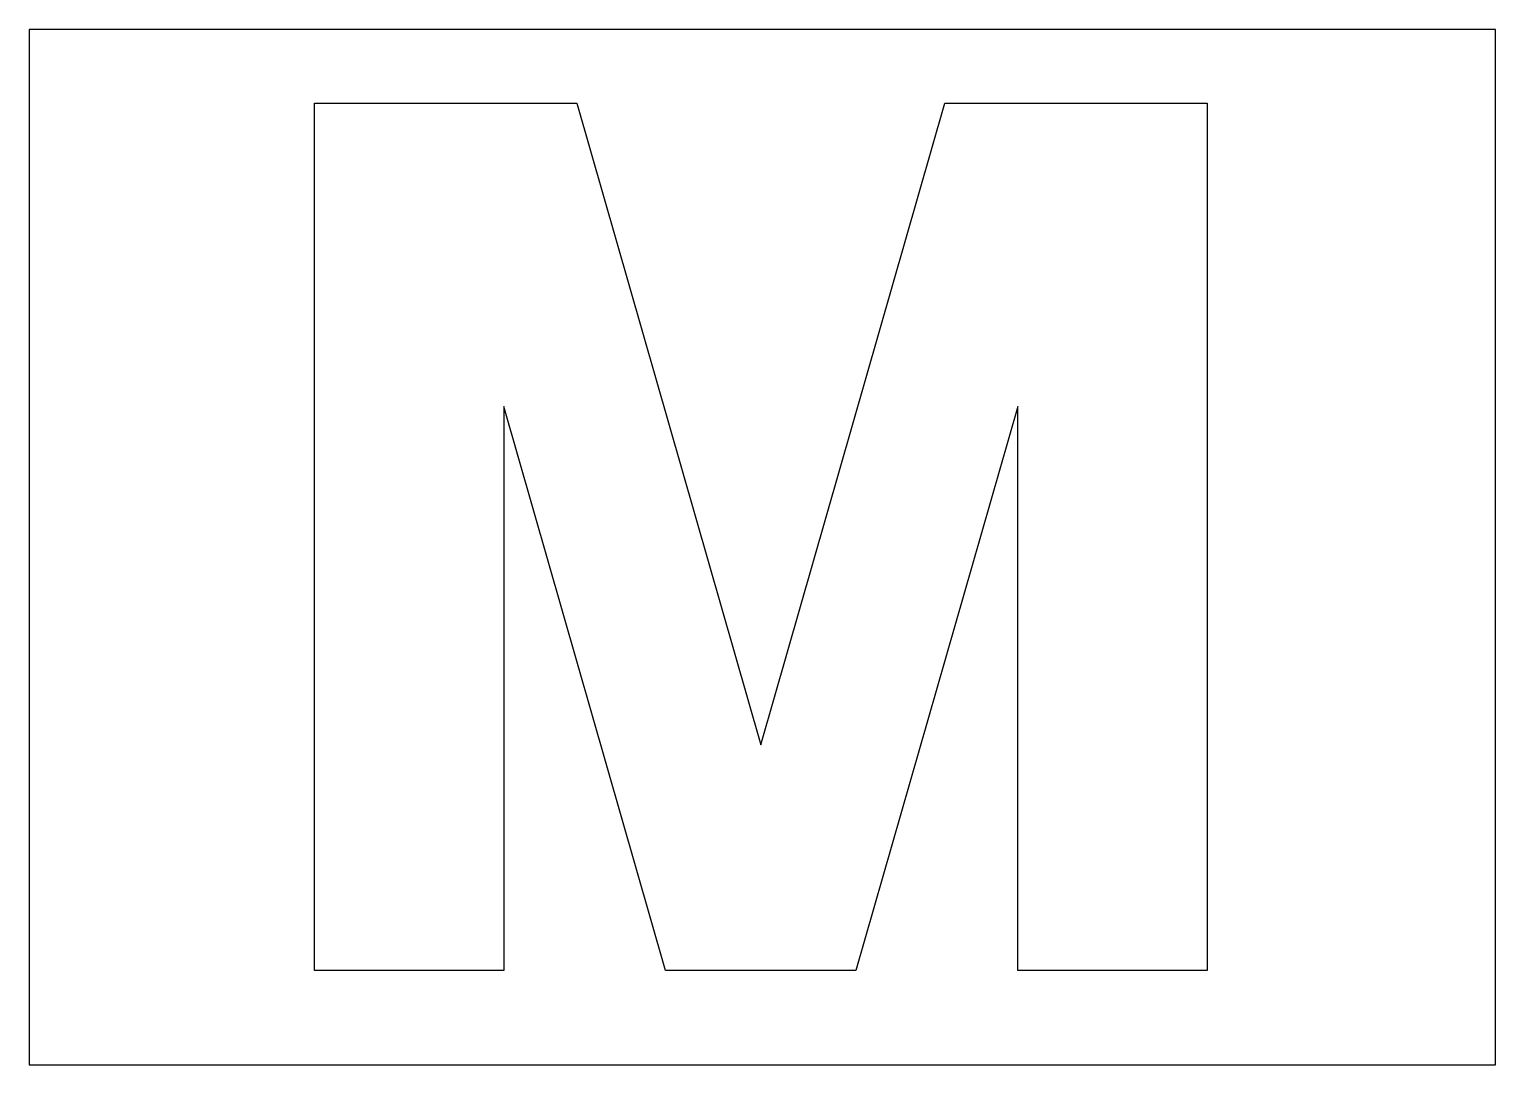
# Model space of a CAD drawing. Header units: millimetres. Extents: x 36022 to 36872, y -10510 to -9910.
import ezdxf

# ---------------------------------------------------------------- set-up
doc = ezdxf.new("R2010")
doc.units = ezdxf.units.MM
doc.header["$MEASUREMENT"] = 0
doc.layers.add('90X60', color=6, linetype='Continuous', true_color=0xff00ff)
doc.layers.add('CORTE', color=172, linetype='Continuous', true_color=0x0000bf)

msp = doc.modelspace()

# ---------------------------------------------------------------- linework, layer by layer
at = {"layer": '90X60'}
for p, q in [((36871.84, -9910.16), (36021.84, -9910.16)), ((36021.84, -9910.16), (36021.84, -10510.16)), ((36871.84, -10510.16), (36871.84, -9910.16)), ((36021.84, -10510.16), (36871.84, -10510.16))]:
    msp.add_line(p, q, dxfattribs=at)
at = {"layer": 'CORTE'}
for p, q in [((36187.13, -10455.58), (36187.13, -9952.97)), ((36187.13, -9952.97), (36339.13, -9952.97)), ((36339.13, -9952.97), (36445.83, -10324.72)), ((36445.83, -10324.72), (36552.52, -9952.97)), ((36552.52, -9952.97), (36704.52, -9952.97)), ((36704.52, -9952.97), (36704.52, -10455.58)), ((36390.68, -10455.58), (36296.89, -10128.78)), ((36296.89, -10128.78), (36296.89, -10455.58)), ((36594.77, -10128.78), (36500.98, -10455.58)), ((36594.77, -10455.58), (36594.77, -10128.78)), ((36296.89, -10455.58), (36187.13, -10455.58)), ((36445.83, -10455.58), (36390.68, -10455.58)), ((36500.98, -10455.58), (36445.83, -10455.58)), ((36704.52, -10455.58), (36594.77, -10455.58))]:
    msp.add_line(p, q, dxfattribs=at)

doc.saveas('drawing.dxf')
